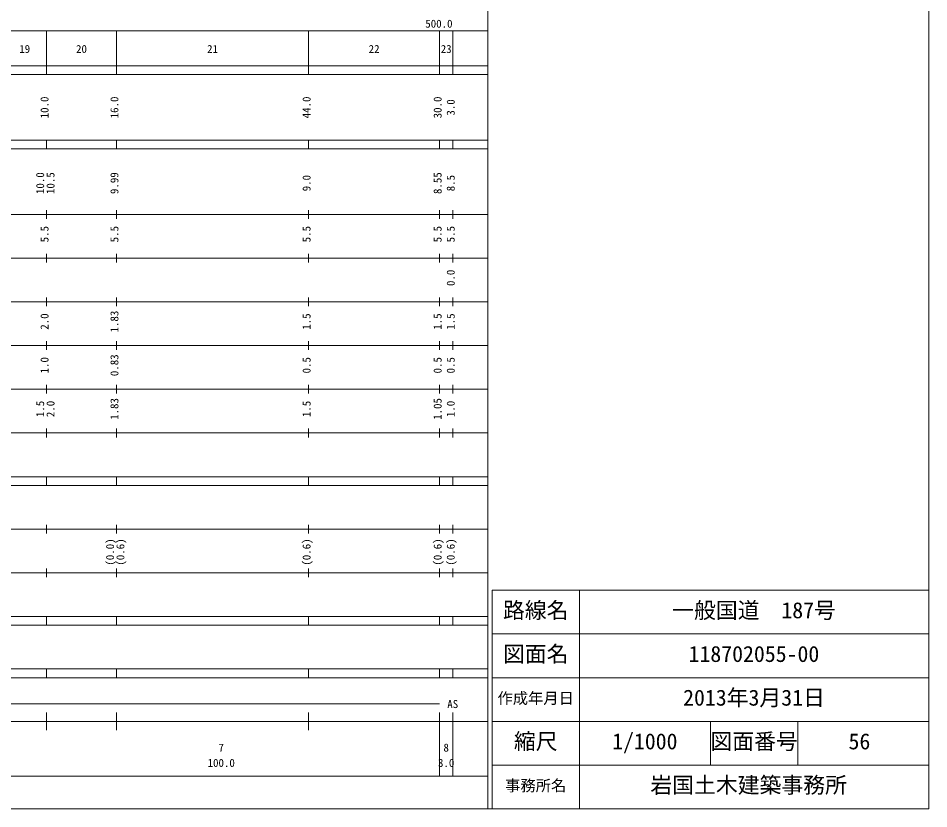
# Model space of a CAD drawing. Units: millimetres on the paper, enlarged 1000 times. Extents: x 40000 to 680000, y 20000 to 380000.
# Drawn here: x 471513 to 680000, y 20000 to 200910 of the extents above; entities that cross this region are included whole.
import ezdxf
from ezdxf.enums import TextEntityAlignment as Align

# ---------------------------------------------------------------- set-up
doc = ezdxf.new("R2010")
doc.units = ezdxf.units.MM
doc.header["$LTSCALE"] = 1000
for name, color, linetype, lineweight in [('S-BGD-HTXT', 7, 'Continuous', 13), ('S-TTL', 2, 'Continuous', 13), ('S-TTL-TXT', 7, 'Continuous', 13)]:
    doc.layers.add(name, color=color, linetype=linetype, lineweight=lineweight)
doc.layers.add('表題_事務所名', color=7, linetype='Continuous')
doc.styles.add('ＭＳ ゴシック', font='')
doc.styles.get('ＭＳ ゴシック').set_extended_font_data('MS Gothic')

msp = doc.modelspace()

# ---------------------------------------------------------------- linework, layer by layer
at = {"layer": 'S-BGD-HTXT'}
for p, q in [((579000, 20000), (579000, 370000)), ((68000, 198000), (579000, 198000)), ((478000, 188000), (478000, 198000)), ((494000, 188000), (494000, 198000)), ((538000, 188000), (538000, 198000)), ((568000, 188000), (568000, 198000)), ((571000, 188000), (571000, 198000)), ((40000, 190000), (579000, 190000)), ((40000, 188000), (579000, 188000)), ((40000, 173000), (579000, 173000)), ((40000, 171000), (579000, 171000)), ((478000, 171000), (478000, 173000)), ((494000, 171000), (494000, 173000)), ((538000, 171000), (538000, 173000)), ((568000, 171000), (568000, 173000)), ((571000, 171000), (571000, 173000)), ((478000, 155000), (478000, 157000)), ((494000, 155000), (494000, 157000)), ((538000, 155000), (538000, 157000)), ((568000, 155000), (568000, 157000)), ((571000, 155000), (571000, 157000)), ((40000, 156000), (579000, 156000)), ((46000, 146000), (579000, 146000)), ((478000, 145000), (478000, 147000)), ((494000, 145000), (494000, 147000)), ((538000, 145000), (538000, 147000)), ((568000, 145000), (568000, 147000)), ((571000, 145000), (571000, 147000)), ((52000, 136000), (579000, 136000)), ((478000, 135000), (478000, 137000)), ((494000, 135000), (494000, 137000)), ((538000, 135000), (538000, 137000)), ((568000, 135000), (568000, 137000)), ((571000, 135000), (571000, 137000)), ((46000, 126000), (579000, 126000)), ((478000, 125000), (478000, 127000)), ((494000, 125000), (494000, 127000)), ((538000, 125000), (538000, 127000)), ((568000, 125000), (568000, 127000)), ((571000, 125000), (571000, 127000)), ((478000, 115000), (478000, 117000)), ((494000, 115000), (494000, 117000)), ((538000, 115000), (538000, 117000)), ((568000, 115000), (568000, 117000)), ((571000, 115000), (571000, 117000)), ((52000, 116000), (579000, 116000)), ((478000, 105000), (478000, 107000)), ((494000, 105000), (494000, 107000)), ((538000, 105000), (538000, 107000)), ((568000, 105000), (568000, 107000)), ((571000, 105000), (571000, 107000)), ((46000, 106000), (579000, 106000)), ((40000, 96000), (579000, 96000)), ((478000, 94000), (478000, 96000)), ((494000, 94000), (494000, 96000)), ((538000, 94000), (538000, 96000)), ((568000, 94000), (568000, 96000)), ((571000, 94000), (571000, 96000)), ((40000, 94000), (579000, 94000)), ((49000, 84000), (579000, 84000)), ((478000, 83000), (478000, 85000)), ((494000, 83000), (494000, 85000)), ((538000, 83000), (538000, 85000)), ((568000, 83000), (568000, 85000)), ((571000, 83000), (571000, 85000)), ((40000, 74000), (579000, 74000)), ((478000, 73000), (478000, 75000)), ((494000, 73000), (494000, 75000)), ((538000, 73000), (538000, 75000)), ((568000, 73000), (568000, 75000)), ((571000, 73000), (571000, 75000)), ((40000, 64000), (579000, 64000)), ((478000, 62000), (478000, 64000)), ((494000, 62000), (494000, 64000)), ((538000, 62000), (538000, 64000)), ((568000, 62000), (568000, 64000)), ((571000, 62000), (571000, 64000)), ((40000, 62000), (579000, 62000)), ((40000, 52000), (579000, 52000)), ((478000, 50000), (478000, 52000)), ((494000, 50000), (494000, 52000)), ((538000, 50000), (538000, 52000)), ((568000, 50000), (568000, 52000)), ((571000, 50000), (571000, 52000)), ((40000, 50000), (579000, 50000)), ((71000, 44000), (568000, 44000)), ((478000, 38000), (478000, 42000)), ((494000, 38000), (494000, 42000)), ((538000, 38000), (538000, 42000)), ((568000, 27500), (568000, 42000)), ((571000, 27500), (571000, 42000)), ((40000, 40000), (579000, 40000)), ((68000, 27500), (579000, 27500))]:
    msp.add_line(p, q, dxfattribs=at)
at = {"layer": 'S-TTL'}
for p, q in [((680000, 20000), (680000, 380000)), ((680000, 70000), (580000, 70000)), ((580000, 70000), (580000, 20000)), ((600000, 70000), (600000, 20000)), ((680000, 60000), (580000, 60000)), ((680000, 50000), (580000, 50000)), ((680000, 40000), (580000, 40000)), ((630000, 40000), (630000, 30000)), ((650000, 40000), (650000, 30000)), ((680000, 30000), (580000, 30000)), ((40000, 20000), (680000, 20000))]:
    msp.add_line(p, q, dxfattribs=at)

# ---------------------------------------------------------------- texts
at = {"layer": 'S-BGD-HTXT', "style": 'ＭＳ ゴシック'}
for s, p in [('500.0', (564719, 198195)), ('19', (471750, 192405)), ('20', (484750, 192405)), ('21', (514750, 192405)), ('22', (551750, 192405)), ('23', (568250, 192405)), ('AS', (569750, 42500)), ('7', (517375, 32523)), ('8', (568875, 32523)), ('100.0', (514875, 29033)), ('3.0', (567625, 29033))]:
    msp.add_text(s, height=1833, dxfattribs=at).set_placement(p, align=Align.BOTTOM_LEFT)
for s, p in [('10.0', (479000, 178000)), ('16.0', (495000, 178000)), ('44.0', (539000, 178000)), ('30.0', (569000, 178000)), ('3.0', (572000, 178625)), ('10.0', (478000, 160674)), ('10.5', (480370, 160674)), ('9.99', (495000, 160674)), ('9.0', (539000, 161299)), ('8.55', (569000, 160674)), ('8.5', (572000, 161299)), ('5.5', (479000, 149625)), ('5.5', (495000, 149625)), ('5.5', (539000, 149625)), ('5.5', (569000, 149625)), ('5.5', (572000, 149625)), ('0.0', (572000, 139625)), ('1.83', (495000, 129000)), ('2.0', (479000, 129625)), ('1.5', (539000, 129625)), ('1.5', (569000, 129625)), ('1.5', (572000, 129625)), ('1.0', (479000, 119625)), ('0.83', (495000, 119000)), ('0.5', (539000, 119625)), ('0.5', (569000, 119625)), ('0.5', (572000, 119625)), ('1.5', (478000, 109625)), ('2.0', (480370, 109625)), ('1.83', (495000, 109000)), ('1.5', (539000, 109625)), ('1.05', (569000, 109000)), ('1.0', (572000, 109625)), ('(0.0)', (494000, 75639)), ('(0.6)', (496370, 75639)), ('(0.6)', (539000, 75639)), ('(0.6)', (569000, 75639)), ('(0.6)', (572000, 75639))]:
    msp.add_text(s, height=1833, rotation=90, dxfattribs=at).set_placement(p, align=Align.BOTTOM_LEFT)
at = {"layer": 'S-TTL-TXT', "style": 'ＭＳ ゴシック'}
for s, height, p in [('路線名', 3666, (582500, 62500)), ('路線名', 3666, (582500, 62500)), ('一般国道\u3000187号', 3666, (621250, 62500)), ('図面名', 3666, (582500, 52500)), ('図面名', 3666, (582500, 52500)), ('118702055-00', 3666, (625000, 52500)), ('作成年月日', 2566, (581250, 43250)), ('作成年月日', 2566, (581250, 43250)), ('2013年3月31日', 3666, (623750, 42500)), ('縮尺', 3666, (585000, 32500)), ('縮尺', 3666, (585000, 32500)), ('1/1000', 3666, (607500, 32500)), ('図面番号', 3666, (630000, 32500)), ('図面番号', 3666, (630000, 32500)), ('56', 3666, (661625, 32500)), ('事務所名', 2566, (583000, 23250)), ('事務所名', 2566, (583000, 23250))]:
    msp.add_text(s, height=height, dxfattribs=at).set_placement(p, align=Align.BOTTOM_LEFT)
at = {"layer": '表題_事務所名', "style": 'ＭＳ ゴシック'}
msp.add_text('岩国土木建築事務所 ', height=3666, dxfattribs=at).set_placement((616250, 22500), align=Align.BOTTOM_LEFT)

doc.saveas('drawing.dxf')
